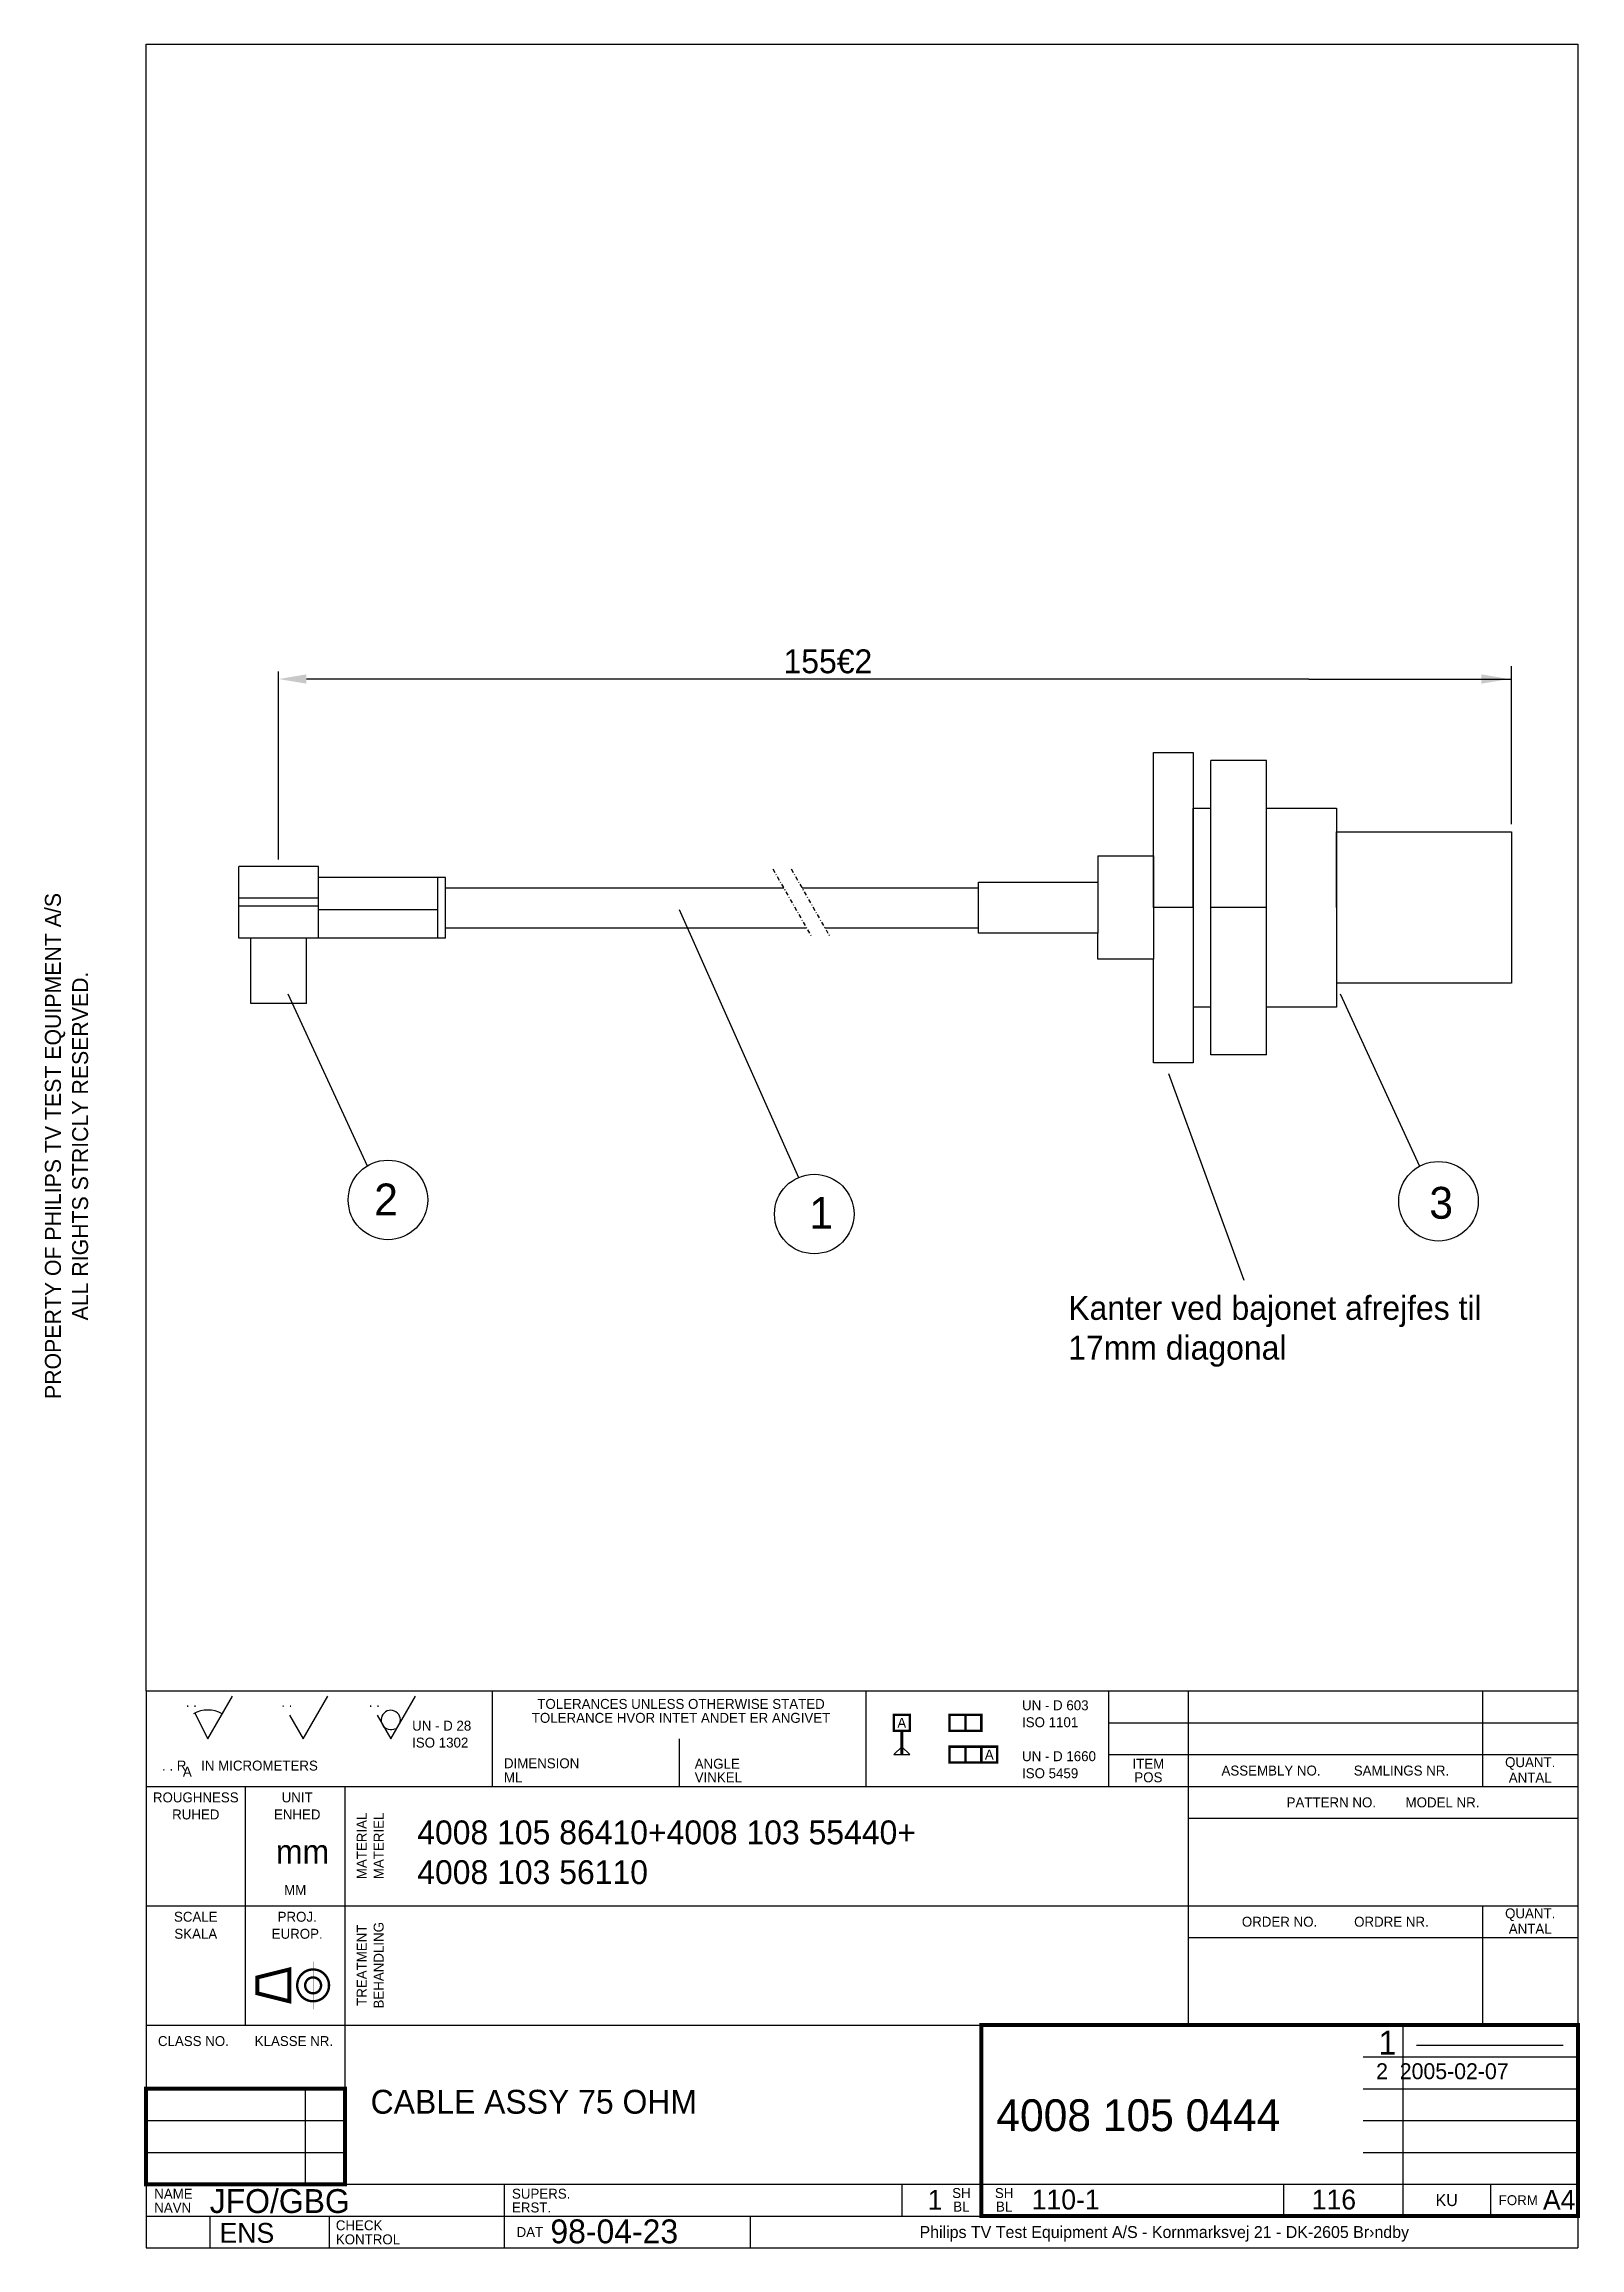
# Model space of a CAD drawing. Extents: x 7 to 200, y 10 to 287.
import ezdxf
from ezdxf.enums import TextEntityAlignment as Align

# ---------------------------------------------------------------- set-up
doc = ezdxf.new("R2010")
doc.units = 0
doc.header["$MEASUREMENT"] = 0
doc.linetypes.add('CENTER', pattern=[2, 1.25, -0.25, 0.25, -0.25])
doc.linetypes.add('DASHDOT', pattern=[1, 0.5, -0.25, 0, -0.25])
for name, color, linetype in [('HOVED', 10, 'CONTINUOUS'), ('MAAL', 1, 'CONTINUOUS'), ('ST-LIST', 7, 'CONTINUOUS'), ('WORK', 7, 'CONTINUOUS')]:
    doc.layers.add(name, color=color, linetype=linetype)
doc.styles.add('TXT', font='txt')
doc.styles.add('UV', font='UV')

# ---------------------------------------------------------------- blocks, each defined once
blk = doc.blocks.new('A4MEK')
at = {"layer": 'HOVED'}
for p, q in [((25, 57), (25, 40)), ((45, 8), (45, 4)), ((23, 4), (23, 0))]:
    blk.add_line(p, q, dxfattribs=at)
for points in [[(0, 70), (0, 0)], [(0, 70), (180, 70)], [(6.15, 67.23), (7.75, 64), (10.87, 69.37)], [(18.04, 66.97), (19.75, 64), (22.87, 69.37)], [(29.04, 66.97), (30.75, 64), (33.87, 69.37)], [(43.5, 70), (43.5, 58)], [(90.5, 70), (90.5, 58)], [(121, 70), (121, 58)], [(131, 70), (131, 28)], [(168, 70), (168, 58)], [(180, 70), (180, 0)], [(67, 64), (67, 58)], [(121, 66), (180, 66)], [(121, 62), (180, 62)], [(0, 58), (180, 58)], [(12.5, 28), (12.5, 58)], [(25, 58), (25, 8)], [(131.09, 54.01), (180.09, 54.01)], [(0, 43), (180, 43)], [(168, 43), (168, 28)], [(131, 39), (180, 39)], [(0, 28), (180, 28)], [(158, 28), (158, 4)], [(153, 24), (180, 24)], [(20, 20), (20, 8)], [(153, 20), (180, 20)], [(0, 16), (25, 16)], [(153, 16), (180, 16)], [(0, 12), (25, 12)], [(153, 12), (180, 12)], [(0, 8), (180, 8)], [(45, 8), (45, 0)], [(95, 8), (95, 4)], [(105, 8), (105, 4)], [(143, 8), (143, 4)], [(169, 8), (169, 4)], [(0, 4), (180, 4)], [(8, 4), (8, 0)], [(23, 4), (23, 0)], [(76, 0), (76, 4)], [(0, 0), (180, 0)]]:
    blk.add_lwpolyline(points, dxfattribs=at)
for points, const_width in [([(94, 67), (96, 67), (96, 65), (94, 65)], 0.3), ([(101, 65), (103, 65), (103, 67), (101, 67)], 0.3), ([(103, 65), (105, 65), (105, 67), (103, 67)], 0.3), ([(101, 61), (103, 61), (103, 63), (101, 63)], 0.3), ([(103, 61), (105, 61), (105, 63), (103, 63)], 0.3), ([(105, 63), (107, 63), (107, 61), (105, 61)], 0.3), ([(105, 4), (180, 4), (180, 28), (105, 28)], 0.5)]:
    blk.add_lwpolyline(points, close=True, dxfattribs=dict(at, const_width=const_width))
for points, const_width in [([(95, 65), (95, 62)], 0.4), ([(14, 32), (18, 31), (18, 35), (14, 34), (14, 32)], 0.5), ([(0, 8), (25, 8), (25, 20), (0, 20), (0, 8)], 0.5)]:
    blk.add_lwpolyline(points, dxfattribs=dict(at, const_width=const_width))
blk.add_lwpolyline([(94, 62), (96, 62), (95, 63)], close=True, dxfattribs=at)
at = {"layer": 'HOVED', "color": 2, "linetype": 'CENTER', "const_width": 0.02}
for points in [[(21, 36), (21, 30)], [(13, 33), (24, 33)]]:
    blk.add_lwpolyline(points, dxfattribs=at)
at = {"layer": 'HOVED', "color": 13, "const_width": 0.3}
for points in [[(19, 33, 1), (23, 33, 1)], [(20, 33, 1), (22, 33, 1)]]:
    blk.add_lwpolyline(points, format="xyb", close=True, dxfattribs=at)
at = {"layer": 'HOVED'}
for centre, radius, start, end in [((7.75, 64), 3.61, 59.8382, 119.8382), ((30.76, 66.36), 1.21, 306.4848, 299.2477)]:
    blk.add_arc(centre, radius, start, end, dxfattribs=at)
at = {"layer": 'HOVED', "style": 'UV'}
for s, p in [('. .', (5, 68)), ('. .', (17, 68)), ('. .', (28, 68)), ('UN - D 603', (110.12, 67.58)), ('ISO 1101', (110.12, 65.45)), ('UN - D 28', (33.45, 65.02)), ('ISO 1302 ', (33.45, 62.89)), ('. . R    IN MICROMETERS', (2, 60)), ('DIMENSION', (44.99, 60.29)), ('ANGLE', (68.97, 60.23)), ('UN - D 1660', (110.12, 61.18)), ('A', (4.63, 59.24)), ('ML', (44.99, 58.52)), ('VINKEL', (68.97, 58.52)), ('ISO 5459', (110.12, 59.04)), ('NAME', (1.03, 6.18)), ('NAVN', (1.03, 4.44)), ('SUPERS.', (46, 6.19)), ('ERST.', (46, 4.46)), ('CHECK', (23.86, 2.22)), ('KONTROL', (23.86, 0.45))]:
    blk.add_text(s, height=1.25, dxfattribs=at).set_placement(p)
for s, p in [('TOLERANCE HVOR INTET ANDET ER ANGIVET', (67.25, 66)), ('TOLERANCES UNLESS OTHERWISE STATED', (67.25, 67.75)), ('ROUGHNESS', (6.25, 56)), ('UNIT', (19, 56)), ('RUHED', (6.25, 53.86)), ('ENHED', (19, 53.86)), ('MM', (18.75, 44.37)), ('SCALE', (6.25, 41)), ('PROJ.', (19, 41)), ('SKALA', (6.25, 38.86)), ('EUROP.', (19, 38.86))]:
    blk.add_text(s, height=1.25, dxfattribs=at).set_placement(p, align=Align.CENTER)
for s, height, p in [('A', 1.25, (95, 66)), ('A', 1.25, (106, 62)), ('ITEM', 1.25, (126, 60.85)), ('QUANT.', 1.25, (174, 60.89)), ('POS', 1.25, (126, 59.15)), ('ASSEMBLY NO.         SAMLINGS NR.', 1.25, (149.5, 60)), ('ANTAL', 1.25, (174, 59.11)), ('PATTERN NO.        MODEL NR.', 1.25, (155.5, 56)), ('ORDER NO.          ORDRE NR.', 1.25, (149.5, 41)), ('QUANT.', 1.25, (174, 41.89)), ('ANTAL', 1.25, (174, 40.11)), ('CLASS NO.       KLASSE NR.', 1.25, (12.5, 26)), ('SH', 1.25, (102.5, 6.9)), ('BL', 1.25, (102.5, 5.19)), ('SH', 1.25, (107.87, 6.9)), ('BL', 1.25, (107.87, 5.19)), ('KU', 1.5, (163.5, 6)), ('FORM', 1.25, (172.5, 6)), ('Philips TV Test Equipment A/S - Kornmarksvej 21 - DK-2605 Br›ndby', 1.5, (128, 1.81)), ('DAT', 1.25, (48.25, 2))]:
    blk.add_text(s, height=height, dxfattribs=at).set_placement(p, align=Align.MIDDLE)
for s, p in [('MATERIAL', (27.11, 50.53)), ('MATERIEL', (29.24, 50.53)), ('TREATMENT', (27.11, 35.53)), ('BEHANDLING', (29.24, 35.53))]:
    blk.add_text(s, height=1.25, rotation=90, dxfattribs=at).set_placement(p, align=Align.MIDDLE)

msp = doc.modelspace()

# ---------------------------------------------------------------- linework, layer by layer
at = {"layer": 'HOVED'}
msp.add_lwpolyline([(20, 80), (20, 287), (200, 287), (200, 80)], dxfattribs=at)
at = {"layer": 'MAAL', "linetype": 'ByBlock'}
for p, q in [((36.66, 184.53), (36.66, 208.14)), ((166.16, 207.19), (40.16, 207.19)), ((36.66, 184.53), (36.66, 193.82)), ((36.66, 184.53), (36.66, 191.96))]:
    msp.add_line(p, q, dxfattribs=at)
at = {"layer": 'MAAL'}
for p, q in [((191.64, 188.97), (191.64, 208.81)), ((166.16, 207.19), (191.64, 207.19)), ((148.55, 157.63), (158.01, 131.62)), ((179.69, 35.49), (198.13, 35.49))]:
    msp.add_line(p, q, dxfattribs=at)
at = {"layer": 'MAAL', "linetype": 'DASHDOT'}
for points in [[(98.79, 183.32), (103.66, 174.82)], [(101.1, 183.32), (105.97, 174.82)]]:
    msp.add_lwpolyline(points, dxfattribs=at)
at = {"layer": 'MAAL'}
for centre in [(50.41, 141.72), (104, 139.95), (182.47, 141.55)]:
    msp.add_circle(centre, 5, dxfattribs=at)
at = {"layer": 'MAAL', "linetype": 'ByBlock'}
for points in [[(40.16, 206.61), (40.16, 207.78), (36.66, 207.19)], [(187.85, 207.78), (187.85, 206.61), (191.35, 207.19)]]:
    msp.add_solid(points, dxfattribs=at)
at = {"layer": 'ST-LIST', "color": 1}
for points in [[(87.02, 178.24), (102.03, 144.55)], [(37.82, 167.63), (47.8, 145.99)], [(170.1, 167.63), (180.09, 145.95)]]:
    msp.add_lwpolyline(points, dxfattribs=at)
at = {"layer": 'WORK'}
for p, q in [((146.64, 178.47), (146.64, 197.97)), ((146.64, 197.97), (151.64, 197.97)), ((151.64, 197.97), (151.64, 158.97)), ((160.87, 196.97), (153.87, 196.97)), ((153.87, 159.97), (153.87, 196.97)), ((160.87, 159.97), (160.87, 196.97)), ((151.64, 178.47), (151.64, 190.97)), ((151.64, 190.97), (153.87, 190.97)), ((160.87, 190.97), (169.64, 190.97)), ((169.64, 190.97), (169.64, 165.97)), ((169.64, 178.47), (169.64, 187.97)), ((169.64, 187.97), (191.64, 187.97)), ((191.64, 187.97), (191.64, 168.97)), ((139.64, 184.97), (146.64, 184.97)), ((139.64, 184.97), (139.64, 181.67)), ((146.64, 184.97), (146.64, 171.97)), ((124.64, 175.27), (124.64, 181.67)), ((124.64, 181.67), (139.64, 181.67)), ((139.64, 181.67), (139.64, 175.27)), ((151.64, 178.47), (146.64, 178.47)), ((160.87, 178.47), (153.87, 178.47)), ((139.64, 175.27), (124.64, 175.27)), ((139.64, 171.97), (139.64, 175.27)), ((146.64, 171.97), (139.64, 171.97)), ((146.64, 158.97), (146.64, 171.97)), ((191.64, 168.97), (169.64, 168.97)), ((153.87, 165.97), (151.64, 165.97)), ((169.64, 165.97), (160.87, 165.97)), ((151.64, 158.97), (146.64, 158.97)), ((160.87, 159.97), (153.87, 159.97))]:
    msp.add_line(p, q, dxfattribs=at)
for points in [[(31.66, 174.63), (31.66, 183.63)], [(41.66, 183.63), (31.66, 183.63)], [(41.66, 174.63), (41.66, 183.63)], [(57.66, 182.23), (41.66, 182.23)], [(56.66, 174.63), (56.66, 182.23)], [(57.66, 174.63), (57.66, 182.23)], [(57.66, 180.93), (100.16, 180.93)], [(102.47, 180.93), (124.64, 180.93)], [(41.66, 179.63), (31.66, 179.63)], [(41.66, 178.63), (31.66, 178.63)], [(56.66, 178.2), (41.66, 178.2)], [(57.66, 174.63), (31.66, 174.63)], [(33.16, 166.43), (33.16, 174.63)], [(40.16, 166.43), (40.16, 174.63)], [(57.66, 175.93), (103.03, 175.93)], [(105.34, 175.93), (124.64, 175.93)], [(40.16, 166.43), (33.16, 166.43)]]:
    msp.add_lwpolyline(points, dxfattribs=at)

# ---------------------------------------------------------------- block references
msp.add_blockref('A4MEK', (20, 10), dxfattribs=at)

# ---------------------------------------------------------------- texts
at = {"layer": 'HOVED'}
for s, p in [('PROPERTY OF PHILIPS TV TEST EQUIPMENT A/S', (9.29, 148.5)), ('ALL RIGHTS STRICLY RESERVED.', (12.71, 148.5))]:
    msp.add_text(s, height=2, rotation=90, dxfattribs=at).set_placement(p, align=Align.CENTER)
at = {"layer": 'HOVED', "color": 14, "style": 'TXT'}
for s, p in [('1', (118.25, 14.8)), ('110-1', (131.33, 14.83)), ('116', (166.53, 14.83)), ('A4', (195.6, 14.8)), ('ENS', (29.24, 10.64))]:
    msp.add_text(s, height=2.5, dxfattribs=at).set_placement(p)
at = {"layer": 'MAAL', "style": 'TXT'}
for s, height, p in [('155€2', 3, (100.13, 207.92)), ('4008 105 86410+4008 103 55440+', 3, (54.09, 60.73)), ('mm', 3, (36.33, 58.31)), ('4008 103 56110', 3, (54.09, 55.73)), ('1', 3, (174.93, 34.3)), ('CABLE ASSY 75 OHM', 3, (48.23, 26.87)), ('4008 105 0444', 4, (126.89, 24.68)), ('JFO/GBG', 3, (28, 14.39)), ('98-04-23', 3, (70.83, 10.58))]:
    msp.add_text(s, height=height, dxfattribs=at).set_placement(p)
at = {"layer": 'MAAL', "insert": (135.93, 129.65), "char_height": 3, "width": 60, "attachment_point": 1, "style": 'TXT'}
msp.add_mtext('Kanter ved bajonet afrejfes til 17mm diagonal', dxfattribs=at)
at = {"layer": 'MAAL', "insert": (174.63, 33.21), "char_height": 2, "attachment_point": 1, "style": 'TXT'}
msp.add_mtext('2  2005-02-07', dxfattribs=at)
at = {"layer": 'ST-LIST'}
msp.add_text('2', height=4, dxfattribs=at).set_placement((50.17, 141.81), align=Align.MIDDLE)
at = {"layer": 'WORK', "style": 'TXT'}
for s, p in [('1', (103.38, 138.09)), ('3', (181.32, 139.36))]:
    msp.add_text(s, height=4, dxfattribs=at).set_placement(p)

doc.saveas('drawing.dxf')
